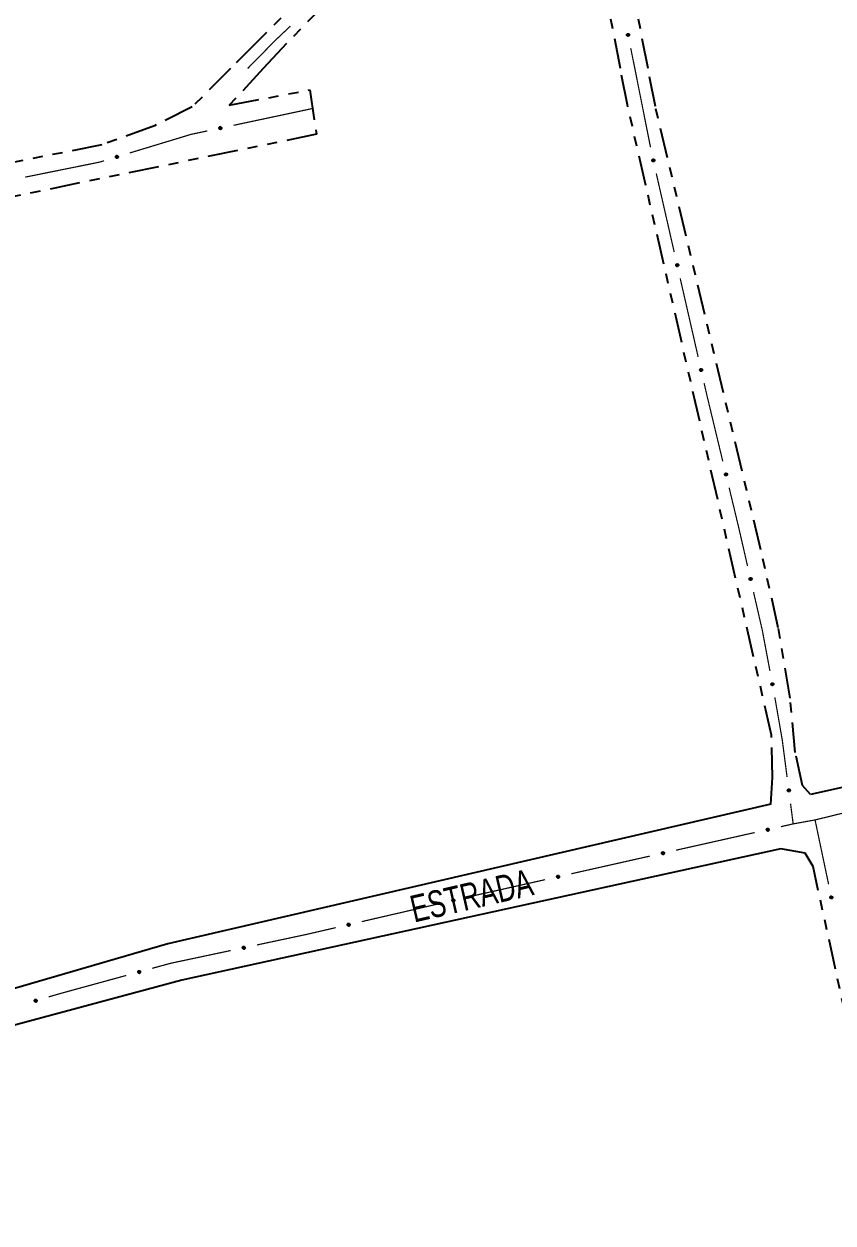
# Model space of a CAD drawing. Extents: x 211453 to 215163, y 4877397 to 4881305.
# Drawn here: x 214653.8 to 214774.3, y 4880039 to 4880217.6 of the extents above; entities that cross this region are included whole.
import ezdxf

# ---------------------------------------------------------------- set-up
doc = ezdxf.new("R2010")
doc.units = 0
doc.header["$LTSCALE"] = 1.5
doc.header["$MEASUREMENT"] = 0
doc.linetypes.add('TRACO_25', pattern=[8, 3, -1, 1, -1, 1, -1])
for name, color, linetype in [('SV-EIXO-ROD-ESTR', 7, 'CONTINUOUS'), ('SV-EIXO-RUA-N-PAV', 6, 'CONTINUOUS'), ('SV-EST-MUNIC-PAV', 20, 'CONTINUOUS'), ('SV-RUA-NAO-PAV', 7, 'CONTINUOUS'), ('SV-TXT-RUA-PAV', 7, 'CONTINUOUS')]:
    doc.layers.add(name, color=color, linetype=linetype)
doc.styles.add('ARIAL', font='ARIAL.SHX')

msp = doc.modelspace()

# ---------------------------------------------------------------- linework, layer by layer
at = {"layer": 'SV-EIXO-ROD-ESTR', "const_width": 0.18}
for points in [[(214771.627429, 4880099.018491), (214778.250231, 4880100.635434)], [(214766.543634, 4880098.016162), (214767.519341, 4880098.235244)], [(214767.519341, 4880098.235244), (214768.369611, 4880098.426161)], [(214768.369611, 4880098.426161), (214771.447707, 4880098.985815)], [(214771.447707, 4880098.985815), (214771.627429, 4880099.018491)], [(214750.932332, 4880094.510848), (214762.640809, 4880097.139834)], [(214735.32203, 4880091.001081), (214747.029629, 4880093.633974)], [(214720.9403, 4880087.766808), (214731.419497, 4880090.12345)], [(214719.713633, 4880087.482952), (214720.687888, 4880087.7084)], [(214720.687888, 4880087.7084), (214720.9403, 4880087.766808)], [(214704.125548, 4880083.875792), (214715.816611, 4880086.581162)], [(214688.508204, 4880080.400504), (214695.355495, 4880081.854671)], [(214695.355495, 4880081.854671), (214695.79223, 4880081.94742)], [(214695.79223, 4880081.94742), (214700.228526, 4880082.974001)], [(214675.632208, 4880077.666014), (214684.595466, 4880079.569551)], [(214672.896289, 4880076.916067), (214674.825137, 4880077.444786)], [(214674.825137, 4880077.444786), (214675.632208, 4880077.666014)], [(214659.254788, 4880073.176771), (214669.038592, 4880075.858627)], [(214657.472692, 4880072.660798), (214658.433241, 4880072.938908)], [(214658.433241, 4880072.938908), (214659.254788, 4880073.176771)]]:
    msp.add_lwpolyline(points, dxfattribs=at)
at = {"layer": 'SV-EIXO-ROD-ESTR'}
for points in [[(214764.427915, 4880097.653926), (214764.453494, 4880097.695613), (214764.484001, 4880097.72621), (214764.516792, 4880097.744406), (214764.54996, 4880097.752929), (214764.584875, 4880097.757828), (214764.621166, 4880097.755), (214764.66075, 4880097.742939), (214764.702748, 4880097.717573), (214764.732037, 4880097.684261), (214764.751596, 4880097.653068), (214764.762476, 4880097.618994), (214764.766666, 4880097.584996), (214764.762482, 4880097.547396), (214764.749867, 4880097.507401), (214764.72334, 4880097.465788), (214764.693225, 4880097.435997), (214764.661046, 4880097.41923), (214764.626721, 4880097.408509), (214764.591016, 4880097.403936), (214764.555408, 4880097.406917), (214764.515161, 4880097.41969), (214764.474437, 4880097.446417), (214764.44438, 4880097.476114), (214764.427166, 4880097.508048), (214764.417372, 4880097.542079), (214764.412034, 4880097.577039), (214764.413358, 4880097.613638), (214764.427915, 4880097.653926)], [(214748.816612, 4880094.148613), (214748.842191, 4880094.190299), (214748.872699, 4880094.220896), (214748.905489, 4880094.239092), (214748.938657, 4880094.247616), (214748.973572, 4880094.252514), (214749.009864, 4880094.249686), (214749.049447, 4880094.237625), (214749.091445, 4880094.21226), (214749.120735, 4880094.178947), (214749.140293, 4880094.147755), (214749.151173, 4880094.11368), (214749.155363, 4880094.079682), (214749.151179, 4880094.042082), (214749.138565, 4880094.002087), (214749.112037, 4880093.960474), (214749.081922, 4880093.930683), (214749.049744, 4880093.913916), (214749.015418, 4880093.903195), (214748.979713, 4880093.898622), (214748.944105, 4880093.901603), (214748.903859, 4880093.914376), (214748.863134, 4880093.941103), (214748.833078, 4880093.9708), (214748.815863, 4880094.002735), (214748.80607, 4880094.036766), (214748.800731, 4880094.071725), (214748.802055, 4880094.108325), (214748.816612, 4880094.148613)], [(214733.206431, 4880090.638139), (214733.231996, 4880090.679834), (214733.262494, 4880090.710441), (214733.295278, 4880090.728648), (214733.328443, 4880090.737183), (214733.363357, 4880090.742092), (214733.399649, 4880090.739277), (214733.439237, 4880090.727229), (214733.481243, 4880090.701878), (214733.510543, 4880090.668575), (214733.530113, 4880090.637389), (214733.541004, 4880090.603318), (214733.545205, 4880090.569322), (214733.541033, 4880090.53172), (214733.528433, 4880090.491721), (214733.501919, 4880090.450099), (214733.471814, 4880090.420298), (214733.439641, 4880090.40352), (214733.405319, 4880090.392788), (214733.369615, 4880090.388203), (214733.334006, 4880090.391172), (214733.293756, 4880090.403932), (214733.253022, 4880090.430645), (214733.222956, 4880090.460332), (214733.205731, 4880090.492261), (214733.195926, 4880090.526288), (214733.190576, 4880090.561246), (214733.191887, 4880090.597846), (214733.206431, 4880090.638139)], [(214717.600323, 4880087.106911), (214717.625629, 4880087.148764), (214717.655937, 4880087.179559), (214717.688607, 4880087.197969), (214717.721719, 4880087.206709), (214717.756602, 4880087.211835), (214717.792911, 4880087.209244), (214717.832572, 4880087.197442), (214717.874734, 4880087.172351), (214717.904241, 4880087.139231), (214717.924003, 4880087.108166), (214717.935105, 4880087.074164), (214717.939517, 4880087.040194), (214717.935578, 4880087.002567), (214717.923225, 4880086.96249), (214717.89697, 4880086.920705), (214717.86705, 4880086.890718), (214717.834982, 4880086.873741), (214717.800727, 4880086.862797), (214717.765053, 4880086.857991), (214717.729426, 4880086.860739), (214717.689097, 4880086.873249), (214717.648199, 4880086.89971), (214717.617949, 4880086.92921), (214717.600527, 4880086.961031), (214717.590511, 4880086.994998), (214717.584944, 4880087.029922), (214717.586029, 4880087.066529), (214717.600323, 4880087.106911)], [(214702.012238, 4880083.499751), (214702.037544, 4880083.541603), (214702.067852, 4880083.572399), (214702.100522, 4880083.590808), (214702.133634, 4880083.599548), (214702.168517, 4880083.604674), (214702.204826, 4880083.602083), (214702.244487, 4880083.590281), (214702.286649, 4880083.565191), (214702.316156, 4880083.53207), (214702.335918, 4880083.501006), (214702.34702, 4880083.467003), (214702.351432, 4880083.433033), (214702.347493, 4880083.395407), (214702.33514, 4880083.35533), (214702.308885, 4880083.313545), (214702.278965, 4880083.283558), (214702.246897, 4880083.266581), (214702.212642, 4880083.255637), (214702.176968, 4880083.25083), (214702.141341, 4880083.253579), (214702.101012, 4880083.266089), (214702.060114, 4880083.29255), (214702.029864, 4880083.322049), (214702.012442, 4880083.353871), (214702.002426, 4880083.387837), (214701.996859, 4880083.422761), (214701.997944, 4880083.459368), (214702.012238, 4880083.499751)], [(214686.388421, 4880080.062859), (214686.414482, 4880080.104245), (214686.445343, 4880080.134486), (214686.478343, 4880080.1523), (214686.511608, 4880080.160438), (214686.546577, 4880080.16493), (214686.582833, 4880080.161681), (214686.622274, 4880080.149162), (214686.663974, 4880080.12331), (214686.692875, 4880080.08966), (214686.712071, 4880080.058242), (214686.722554, 4880080.024044), (214686.726349, 4880079.99), (214686.721728, 4880079.952451), (214686.708651, 4880079.912605), (214686.681641, 4880079.871303), (214686.651183, 4880079.841863), (214686.618812, 4880079.825471), (214686.584364, 4880079.81515), (214686.548608, 4880079.810991), (214686.513037, 4880079.814386), (214686.472942, 4880079.827625), (214686.43253, 4880079.854823), (214686.402821, 4880079.884867), (214686.385979, 4880079.916999), (214686.376581, 4880079.951142), (214686.371648, 4880079.986161), (214686.373397, 4880080.022742), (214686.388421, 4880080.062859)], [(214670.799771, 4880076.455528), (214670.823377, 4880076.498362), (214670.852424, 4880076.530349), (214670.88433, 4880076.550055), (214670.917064, 4880076.560116), (214670.951713, 4880076.566638), (214670.988097, 4880076.565506), (214671.0282, 4880076.555305), (214671.071335, 4880076.531926), (214671.102147, 4880076.500017), (214671.12314, 4880076.46977), (214671.135597, 4880076.43624), (214671.141368, 4880076.402475), (214671.138943, 4880076.364721), (214671.128208, 4880076.324181), (214671.10365, 4880076.281376), (214671.074958, 4880076.250212), (214671.043597, 4880076.231962), (214671.009809, 4880076.219652), (214670.974356, 4880076.213418), (214670.938647, 4880076.214735), (214670.897849, 4880076.225616), (214670.855922, 4880076.250415), (214670.824513, 4880076.278677), (214670.805828, 4880076.309774), (214670.794457, 4880076.343311), (214670.787493, 4880076.377983), (214670.787109, 4880076.414604), (214670.799771, 4880076.455528)], [(214655.382967, 4880072.170356), (214655.405959, 4880072.213524), (214655.434546, 4880072.245922), (214655.466167, 4880072.266082), (214655.498755, 4880072.27661), (214655.533307, 4880072.283626), (214655.569703, 4880072.283014), (214655.609948, 4880072.273387), (214655.653412, 4880072.250627), (214655.684677, 4880072.21916), (214655.706099, 4880072.189217), (214655.719034, 4880072.155868), (214655.725288, 4880072.122189), (214655.723402, 4880072.084404), (214655.713247, 4880072.043714), (214655.689303, 4880072.000563), (214655.661059, 4880071.968993), (214655.629962, 4880071.950297), (214655.596353, 4880071.937505), (214655.560993, 4880071.930765), (214655.525269, 4880071.931572), (214655.48432, 4880071.94187), (214655.442043, 4880071.966066), (214655.410233, 4880071.993877), (214655.391105, 4880072.024704), (214655.379257, 4880072.058075), (214655.371799, 4880072.092645), (214655.370891, 4880072.129256), (214655.382967, 4880072.170356)]]:
    msp.add_lwpolyline(points, close=True, dxfattribs=at)
for points in [[(214764.412034, 4880097.577039), (214764.732037, 4880097.684261)], [(214764.413358, 4880097.613638), (214764.702748, 4880097.717573)], [(214764.417342, 4880097.596237), (214764.712823, 4880097.700343)], [(214764.417372, 4880097.542079), (214764.751596, 4880097.653068)], [(214764.418158, 4880097.561458), (214764.736572, 4880097.669315)], [(214764.421851, 4880097.632212), (214764.678722, 4880097.727648)], [(214764.424899, 4880097.525212), (214764.755893, 4880097.633096)], [(214764.427166, 4880097.508048), (214764.762476, 4880097.618994)], [(214764.427915, 4880097.653926), (214764.66075, 4880097.742939)], [(214764.439328, 4880097.492091), (214764.761736, 4880097.600844)], [(214764.44277, 4880097.676067), (214764.633835, 4880097.746938)], [(214764.44438, 4880097.476114), (214764.766666, 4880097.584996)], [(214764.453494, 4880097.695613), (214764.621166, 4880097.755)], [(214764.461746, 4880097.460764), (214764.760189, 4880097.564136)], [(214764.470809, 4880097.71313), (214764.594599, 4880097.753512)], [(214764.474437, 4880097.446417), (214764.762482, 4880097.547396)], [(214764.484001, 4880097.72621), (214764.584875, 4880097.757828)], [(214764.49821, 4880097.435387), (214764.753316, 4880097.526232)], [(214764.515161, 4880097.41969), (214764.749867, 4880097.507401)], [(214764.540136, 4880097.416831), (214764.729136, 4880097.484442)], [(214764.555408, 4880097.406917), (214764.72334, 4880097.465788)], [(214764.577307, 4880097.406997), (214764.702129, 4880097.449009)], [(214764.591016, 4880097.403936), (214764.693225, 4880097.435997)], [(214748.800731, 4880094.071725), (214749.120735, 4880094.178947)], [(214748.802055, 4880094.108325), (214749.091445, 4880094.21226)], [(214748.806039, 4880094.090923), (214749.101521, 4880094.195029)], [(214748.80607, 4880094.036766), (214749.140293, 4880094.147755)], [(214748.806856, 4880094.056144), (214749.12527, 4880094.164001)], [(214748.810548, 4880094.126898), (214749.06742, 4880094.222335)], [(214748.813596, 4880094.019898), (214749.14459, 4880094.127783)], [(214748.815863, 4880094.002735), (214749.151173, 4880094.11368)], [(214748.816612, 4880094.148613), (214749.049447, 4880094.237625)], [(214748.828025, 4880093.986777), (214749.150433, 4880094.095531)], [(214748.831468, 4880094.170753), (214749.022532, 4880094.241624)], [(214748.833078, 4880093.9708), (214749.155363, 4880094.079682)], [(214748.842191, 4880094.190299), (214749.009864, 4880094.249686)], [(214748.850443, 4880093.95545), (214749.148886, 4880094.058822)], [(214748.859507, 4880094.207816), (214748.983297, 4880094.248198)], [(214748.863134, 4880093.941103), (214749.151179, 4880094.042082)], [(214748.872699, 4880094.220896), (214748.973572, 4880094.252514)], [(214748.886908, 4880093.930074), (214749.142013, 4880094.020918)], [(214748.903859, 4880093.914376), (214749.138565, 4880094.002087)], [(214748.928833, 4880093.911518), (214749.117833, 4880093.979128)], [(214748.944105, 4880093.901603), (214749.112037, 4880093.960474)], [(214748.966004, 4880093.901683), (214749.090826, 4880093.943696)], [(214748.979713, 4880093.898622), (214749.081922, 4880093.930683)], [(214733.190576, 4880090.561246), (214733.510543, 4880090.668575)], [(214733.191887, 4880090.597846), (214733.481243, 4880090.701878)], [(214733.195877, 4880090.580446), (214733.491324, 4880090.684651)], [(214733.195926, 4880090.526288), (214733.530113, 4880090.637389)], [(214733.196706, 4880090.545667), (214733.515084, 4880090.65363)], [(214733.200374, 4880090.616422), (214733.457214, 4880090.711945)], [(214733.203458, 4880090.509423), (214733.534416, 4880090.617418)], [(214733.205731, 4880090.492261), (214733.541004, 4880090.603318)], [(214733.206431, 4880090.638139), (214733.439237, 4880090.727229)], [(214733.217898, 4880090.476307), (214733.54027, 4880090.585168)], [(214733.221279, 4880090.660284), (214733.41232, 4880090.731219)], [(214733.222956, 4880090.460332), (214733.545205, 4880090.569322)], [(214733.231996, 4880090.679834), (214733.399649, 4880090.739277)], [(214733.240326, 4880090.444987), (214733.538735, 4880090.54846)], [(214733.249306, 4880090.697357), (214733.373082, 4880090.73778)], [(214733.253022, 4880090.430645), (214733.541033, 4880090.53172)], [(214733.262494, 4880090.710441), (214733.363357, 4880090.742092)], [(214733.2768, 4880090.419623), (214733.531875, 4880090.510553)], [(214733.293756, 4880090.403932), (214733.528433, 4880090.491721)], [(214733.318732, 4880090.401081), (214733.507709, 4880090.468755)], [(214733.334006, 4880090.391172), (214733.501919, 4880090.450099)], [(214733.355906, 4880090.391259), (214733.480714, 4880090.433313)], [(214733.369615, 4880090.388203), (214733.471814, 4880090.420298)], [(214717.594401, 4880087.085157), (214717.850644, 4880087.182269)], [(214717.600323, 4880087.106911), (214717.832572, 4880087.197442)], [(214717.615034, 4880087.129148), (214717.805631, 4880087.201265)], [(214717.625629, 4880087.148764), (214717.792911, 4880087.209244)], [(214717.64283, 4880087.166393), (214717.766354, 4880087.207583)], [(214717.655937, 4880087.179559), (214717.756602, 4880087.211835)], [(214717.584944, 4880087.029922), (214717.904241, 4880087.139231)], [(214717.586029, 4880087.066529), (214717.874734, 4880087.172351)], [(214717.590127, 4880087.049154), (214717.884923, 4880087.155187)], [(214717.590511, 4880086.994998), (214717.924003, 4880087.108166)], [(214717.591171, 4880087.014381), (214717.908874, 4880087.124314)], [(214717.598147, 4880086.97818), (214717.92843, 4880087.088223)], [(214717.600527, 4880086.961031), (214717.935105, 4880087.074164)], [(214717.612792, 4880086.945154), (214717.934484, 4880087.05601)], [(214717.617949, 4880086.92921), (214717.939517, 4880087.040194)], [(214717.635414, 4880086.913973), (214717.933176, 4880087.019292)], [(214717.648199, 4880086.89971), (214717.935578, 4880087.002567)], [(214717.672044, 4880086.888836), (214717.926551, 4880086.981344)], [(214717.689097, 4880086.873249), (214717.923225, 4880086.96249)], [(214717.71409, 4880086.870554), (214717.902644, 4880086.939397)], [(214717.729426, 4880086.860739), (214717.89697, 4880086.920705)], [(214717.751324, 4880086.860962), (214717.875869, 4880086.903789)], [(214717.765053, 4880086.857991), (214717.86705, 4880086.890718)], [(214701.996859, 4880083.422761), (214702.316156, 4880083.53207)], [(214701.997944, 4880083.459368), (214702.286649, 4880083.565191)], [(214702.002042, 4880083.441994), (214702.296838, 4880083.548026)], [(214702.002426, 4880083.387837), (214702.335918, 4880083.501006)], [(214702.003086, 4880083.407221), (214702.320789, 4880083.517154)], [(214702.006316, 4880083.477997), (214702.262559, 4880083.575109)], [(214702.010062, 4880083.371019), (214702.340345, 4880083.481062)], [(214702.012238, 4880083.499751), (214702.244487, 4880083.590281)], [(214702.012442, 4880083.353871), (214702.34702, 4880083.467003)], [(214702.024707, 4880083.337993), (214702.346399, 4880083.448849)], [(214702.026949, 4880083.521988), (214702.217546, 4880083.594105)], [(214702.029864, 4880083.322049), (214702.351432, 4880083.433033)], [(214702.037544, 4880083.541603), (214702.204826, 4880083.602083)], [(214702.047329, 4880083.306813), (214702.345091, 4880083.412132)], [(214702.054745, 4880083.559233), (214702.178269, 4880083.600422)], [(214702.060114, 4880083.29255), (214702.347493, 4880083.395407)], [(214702.067852, 4880083.572399), (214702.168517, 4880083.604674)], [(214702.083959, 4880083.281675), (214702.338466, 4880083.374184)], [(214702.101012, 4880083.266089), (214702.33514, 4880083.35533)], [(214702.126005, 4880083.263393), (214702.314559, 4880083.332236)], [(214702.141341, 4880083.253579), (214702.308885, 4880083.313545)], [(214702.163239, 4880083.253802), (214702.287784, 4880083.296628)], [(214702.176968, 4880083.25083), (214702.278965, 4880083.283558)], [(214686.371648, 4880079.986161), (214686.692875, 4880080.08966)], [(214686.373397, 4880080.022742), (214686.663974, 4880080.12331)], [(214686.376581, 4880079.951142), (214686.712071, 4880080.058242)], [(214686.377179, 4880080.005296), (214686.67385, 4880080.105964)], [(214686.377592, 4880079.97051), (214686.697237, 4880080.074662)], [(214686.382105, 4880080.041216), (214686.640068, 4880080.133664)], [(214686.383911, 4880079.934188), (214686.716135, 4880080.038222)], [(214686.388421, 4880080.062859), (214686.622274, 4880080.149162)], [(214686.403533, 4880080.084825), (214686.595407, 4880080.153473)], [(214686.414482, 4880080.104245), (214686.582833, 4880080.161681)], [(214686.432, 4880080.12156), (214686.556251, 4880080.160502)], [(214686.445343, 4880080.134486), (214686.546577, 4880080.16493)], [(214686.385979, 4880079.916999), (214686.722554, 4880080.024044)], [(214686.397954, 4880079.900902), (214686.721603, 4880080.005904)], [(214686.402821, 4880079.884867), (214686.726349, 4880079.99)], [(214686.420007, 4880079.869316), (214686.71963, 4880079.969216)], [(214686.43253, 4880079.854823), (214686.721728, 4880079.952451)], [(214686.456174, 4880079.843518), (214686.712318, 4880079.931395)], [(214686.472942, 4880079.827625), (214686.708651, 4880079.912605)], [(214686.497882, 4880079.824477), (214686.687654, 4880079.889888)], [(214686.513037, 4880079.814386), (214686.681641, 4880079.871303)], [(214686.534936, 4880079.814212), (214686.660238, 4880079.854772)], [(214686.548608, 4880079.810991), (214686.651183, 4880079.841863)], [(214670.787109, 4880076.414604), (214671.071335, 4880076.531926)], [(214670.787493, 4880076.377983), (214671.102147, 4880076.500017)], [(214670.7919, 4880076.397408), (214671.082204, 4880076.515185)], [(214670.794338, 4880076.362705), (214671.107374, 4880076.485298)], [(214670.794457, 4880076.343311), (214671.12314, 4880076.46977)], [(214670.794726, 4880076.433554), (214671.046866, 4880076.54087)], [(214670.799771, 4880076.455528), (214671.0282, 4880076.555305)], [(214670.813577, 4880076.478337), (214671.001127, 4880076.558044)], [(214670.823377, 4880076.498362), (214670.988097, 4880076.565506)], [(214670.839857, 4880076.516668), (214670.961628, 4880076.56278)], [(214670.852424, 4880076.530349), (214670.951713, 4880076.566638)], [(214670.802762, 4880076.326813), (214671.128363, 4880076.45002)], [(214670.805828, 4880076.309774), (214671.135597, 4880076.43624)], [(214670.818721, 4880076.294401), (214671.135704, 4880076.418076)], [(214670.824513, 4880076.278677), (214671.141368, 4880076.402475)], [(214670.842575, 4880076.264153), (214671.135871, 4880076.381336)], [(214670.855922, 4880076.250415), (214671.138943, 4880076.364721)], [(214670.880184, 4880076.240506), (214671.130775, 4880076.343152)], [(214670.897849, 4880076.225616), (214671.128208, 4880076.324181)], [(214670.92293, 4880076.223926), (214671.10857, 4880076.300279)], [(214670.938647, 4880076.214735), (214671.10365, 4880076.281376)], [(214670.960519, 4880076.215836), (214671.083246, 4880076.263626)], [(214670.974356, 4880076.213418), (214671.074958, 4880076.250212)], [(214655.370891, 4880072.129256), (214655.653412, 4880072.250627)], [(214655.371799, 4880072.092645), (214655.684677, 4880072.21916)], [(214655.375928, 4880072.11213), (214655.664519, 4880072.234042)], [(214655.378237, 4880072.148313), (214655.628818, 4880072.259219)], [(214655.378861, 4880072.077465), (214655.690114, 4880072.204518)], [(214655.379257, 4880072.058075), (214655.706099, 4880072.189217)], [(214655.382967, 4880072.170356), (214655.609948, 4880072.273387)], [(214655.387797, 4880072.041697), (214655.711605, 4880072.169544)], [(214655.391105, 4880072.024704), (214655.719034, 4880072.155868)], [(214655.396446, 4880072.193361), (214655.582839, 4880072.275739)], [(214655.404217, 4880072.009517), (214655.719402, 4880072.137708)], [(214655.405959, 4880072.213524), (214655.569703, 4880072.283014)], [(214655.410233, 4880071.993877), (214655.725288, 4880072.122189)], [(214655.422175, 4880072.232063), (214655.543276, 4880072.27991)], [(214655.428501, 4880071.979613), (214655.720093, 4880072.100973)], [(214655.434546, 4880072.245922), (214655.533307, 4880072.283626)], [(214655.442043, 4880071.966066), (214655.723402, 4880072.084404)], [(214655.466444, 4880071.956505), (214655.715542, 4880072.062721)], [(214655.48432, 4880071.94187), (214655.713247, 4880072.043714)], [(214655.509422, 4880071.940538), (214655.693953, 4880072.019535)], [(214655.525269, 4880071.931572), (214655.689303, 4880072.000563)], [(214655.547123, 4880071.932986), (214655.669154, 4880071.982524)], [(214655.560993, 4880071.930765), (214655.661059, 4880071.968993)]]:
    msp.add_lwpolyline(points, dxfattribs=at)
at = {"layer": 'SV-EIXO-RUA-N-PAV', "const_width": 0.18}
for points in [[(214693.474539, 4880217.22143), (214691.291469, 4880215.16371)], [(214691.263992, 4880215.137811), (214687.787055, 4880211.597368)], [(214691.291469, 4880215.16371), (214691.263992, 4880215.137811)], [(214744.172595, 4880213.966533), (214744.766013, 4880211.025809)], [(214687.787055, 4880211.597368), (214687.136926, 4880210.935365)], [(214744.766013, 4880211.025809), (214744.780039, 4880210.956299)], [(214744.780039, 4880210.956299), (214747.122645, 4880199.187178)], [(214696.750454, 4880204.957072), (214685.013416, 4880202.458682)], [(214681.10107, 4880201.625886), (214679.144898, 4880201.209487)], [(214678.66619, 4880201.107588), (214669.565437, 4880198.345852)], [(214679.144898, 4880201.209487), (214678.66619, 4880201.107588)], [(214665.068374, 4880196.981164), (214653.991316, 4880194.745427)], [(214665.737799, 4880197.184308), (214665.068374, 4880196.981164)], [(214747.981993, 4880195.2809), (214750.651936, 4880183.581695)], [(214751.541917, 4880179.68196), (214754.21186, 4880167.982755)], [(214755.101841, 4880164.08302), (214755.324336, 4880163.108086)], [(214755.324336, 4880163.108086), (214755.486421, 4880162.397861)], [(214755.486421, 4880162.397861), (214757.889194, 4880152.411335)], [(214758.824897, 4880148.522317), (214759.994527, 4880143.661045)], [(214759.994527, 4880143.661045), (214760.225065, 4880142.70287)], [(214760.225065, 4880142.70287), (214761.571333, 4880136.840998)], [(214762.466683, 4880132.942492), (214763.585871, 4880128.06936)], [(214763.585871, 4880128.06936), (214763.779049, 4880127.228234)], [(214763.779049, 4880127.228234), (214764.910023, 4880121.196371)], [(214765.640774, 4880117.263725), (214766.668821, 4880111.352455)], [(214766.668821, 4880111.352455), (214766.740702, 4880110.939144)], [(214766.740702, 4880110.939144), (214767.461077, 4880105.40535)], [(214767.97743, 4880101.438817), (214768.364695, 4880098.463918)], [(214768.364695, 4880098.463918), (214768.369611, 4880098.426161)], [(214771.789681, 4880098.247791), (214771.627429, 4880099.018491)], [(214773.643776, 4880089.440843), (214771.789681, 4880098.247791)]]:
    msp.add_lwpolyline(points, dxfattribs=at)
at = {"layer": 'SV-EIXO-RUA-N-PAV'}
for points in [[(214743.856467, 4880216.089632), (214743.897588, 4880216.063152), (214743.927514, 4880216.031986), (214743.944992, 4880215.998808), (214743.952792, 4880215.965462), (214743.95693, 4880215.930448), (214743.953313, 4880215.894227), (214743.940394, 4880215.854915), (214743.914121, 4880215.813479), (214743.880179, 4880215.784921), (214743.848568, 4880215.766045), (214743.814266, 4880215.75591), (214743.780185, 4880215.75246), (214743.742684, 4880215.757461), (214743.702973, 4880215.770943), (214743.661947, 4880215.798369), (214743.632818, 4880215.829125), (214743.616755, 4880215.861661), (214743.606784, 4880215.896211), (214743.602988, 4880215.932007), (214743.606743, 4880215.967542), (214743.620389, 4880216.007501), (214743.647995, 4880216.047635), (214743.678339, 4880216.077038), (214743.71064, 4880216.093554), (214743.744876, 4880216.102605), (214743.779944, 4880216.107182), (214743.816505, 4880216.105062), (214743.856467, 4880216.089632)], [(214683.220694, 4880201.96453), (214683.194653, 4880201.923131), (214683.163806, 4880201.892875), (214683.130815, 4880201.875046), (214683.097554, 4880201.866892), (214683.062586, 4880201.862383), (214683.026329, 4880201.865615), (214682.986882, 4880201.878116), (214682.945169, 4880201.903948), (214682.916253, 4880201.937585), (214682.897042, 4880201.968993), (214682.886543, 4880202.003187), (214682.882732, 4880202.037229), (214682.887335, 4880202.074781), (214682.900394, 4880202.114633), (214682.927384, 4880202.155947), (214682.957828, 4880202.185401), (214682.990192, 4880202.201809), (214683.024634, 4880202.212146), (214683.060388, 4880202.216322), (214683.095961, 4880202.212944), (214683.136062, 4880202.199723), (214683.176487, 4880202.172544), (214683.20621, 4880202.142514), (214683.223068, 4880202.11039), (214683.232482, 4880202.076252), (214683.237431, 4880202.041235), (214683.235699, 4880202.004653), (214683.220694, 4880201.96453)], [(214667.821073, 4880197.701466), (214667.798636, 4880197.658008), (214667.770465, 4880197.625246), (214667.739105, 4880197.604683), (214667.706655, 4880197.593739), (214667.672196, 4880197.586281), (214667.635795, 4880197.586427), (214667.59543, 4880197.595538), (214667.551678, 4880197.61774), (214667.520013, 4880197.648803), (214667.498208, 4880197.67847), (214667.484848, 4880197.71165), (214667.478164, 4880197.745246), (214667.479566, 4880197.783053), (214667.489198, 4880197.823869), (214667.512588, 4880197.867323), (214667.540425, 4880197.899253), (214667.571281, 4880197.918345), (214667.604722, 4880197.931566), (214667.639994, 4880197.938758), (214667.675725, 4880197.938409), (214667.716803, 4880197.928636), (214667.759386, 4880197.904983), (214667.791549, 4880197.877582), (214667.81107, 4880197.847003), (214667.823345, 4880197.813786), (214667.831245, 4880197.779314), (214667.832622, 4880197.742717), (214667.821073, 4880197.701466)], [(214747.612355, 4880197.395339), (214747.654131, 4880197.369907), (214747.684835, 4880197.339506), (214747.703145, 4880197.30678), (214747.711785, 4880197.273641), (214747.716805, 4880197.238744), (214747.714104, 4880197.202443), (214747.702182, 4880197.162817), (214747.676964, 4880197.120731), (214747.643754, 4880197.091325), (214747.61263, 4880197.071657), (214747.578594, 4880197.060658), (214747.544611, 4880197.056349), (214747.506996, 4880197.060402), (214747.466957, 4880197.072876), (214747.425252, 4880197.099258), (214747.395355, 4880197.129268), (214747.378476, 4880197.161388), (214747.367635, 4880197.195675), (214747.362937, 4880197.231365), (214747.365794, 4880197.266983), (214747.378426, 4880197.307274), (214747.40501, 4880197.348092), (214747.434602, 4880197.378252), (214747.466476, 4880197.395578), (214747.500472, 4880197.40549), (214747.535413, 4880197.410951), (214747.572017, 4880197.409755), (214747.612355, 4880197.395339)], [(214751.172279, 4880181.796399), (214751.214055, 4880181.770966), (214751.244759, 4880181.740566), (214751.263069, 4880181.707839), (214751.271709, 4880181.674701), (214751.276729, 4880181.639803), (214751.274028, 4880181.603502), (214751.262106, 4880181.563876), (214751.236888, 4880181.521791), (214751.203678, 4880181.492385), (214751.172554, 4880181.472717), (214751.138518, 4880181.461718), (214751.104535, 4880181.457409), (214751.06692, 4880181.461461), (214751.026881, 4880181.473936), (214750.985176, 4880181.500318), (214750.95528, 4880181.530328), (214750.9384, 4880181.562448), (214750.927559, 4880181.596735), (214750.922861, 4880181.632424), (214750.925718, 4880181.668043), (214750.93835, 4880181.708333), (214750.964934, 4880181.749151), (214750.994526, 4880181.779311), (214751.0264, 4880181.796637), (214751.060396, 4880181.80655), (214751.095337, 4880181.812011), (214751.131941, 4880181.810815), (214751.172279, 4880181.796399)], [(214754.732204, 4880166.197459), (214754.773979, 4880166.172026), (214754.804683, 4880166.141625), (214754.822993, 4880166.108899), (214754.831633, 4880166.075761), (214754.836654, 4880166.040863), (214754.833953, 4880166.004562), (214754.82203, 4880165.964936), (214754.796812, 4880165.92285), (214754.763602, 4880165.893444), (214754.732478, 4880165.873776), (214754.698442, 4880165.862778), (214754.664459, 4880165.858469), (214754.626845, 4880165.862521), (214754.586806, 4880165.874995), (214754.5451, 4880165.901377), (214754.515204, 4880165.931388), (214754.498324, 4880165.963507), (214754.487484, 4880165.997795), (214754.482785, 4880166.033484), (214754.485642, 4880166.069102), (214754.498274, 4880166.109393), (214754.524859, 4880166.150211), (214754.55445, 4880166.180371), (214754.586324, 4880166.197697), (214754.620321, 4880166.20761), (214754.655261, 4880166.213071), (214754.691865, 4880166.211875), (214754.732204, 4880166.197459)], [(214758.430461, 4880150.632271), (214758.472533, 4880150.607331), (214758.503591, 4880150.577293), (214758.522285, 4880150.544784), (214758.531313, 4880150.511749), (214758.536743, 4880150.476912), (214758.534468, 4880150.440582), (214758.523012, 4880150.400819), (214758.498289, 4880150.35844), (214758.465427, 4880150.328646), (214758.434536, 4880150.308614), (214758.400632, 4880150.297217), (214758.366701, 4880150.292509), (214758.329042, 4880150.29612), (214758.288859, 4880150.308123), (214758.246847, 4880150.334014), (214758.2166, 4880150.363671), (214758.199345, 4880150.39559), (214758.188102, 4880150.429748), (214758.182985, 4880150.465379), (214758.185424, 4880150.501029), (214758.197582, 4880150.541465), (214758.223685, 4880150.582592), (214758.252921, 4880150.613098), (214758.284589, 4880150.630797), (214758.318467, 4880150.641108), (214758.353341, 4880150.646979), (214758.389956, 4880150.646213), (214758.430461, 4880150.632271)], [(214762.094134, 4880135.05642), (214762.135945, 4880135.031045), (214762.16669, 4880135.000687), (214762.185046, 4880134.967986), (214762.193731, 4880134.934859), (214762.1988, 4880134.899968), (214762.196149, 4880134.863664), (214762.184281, 4880134.824021), (214762.159121, 4880134.781901), (214762.125952, 4880134.752449), (214762.094855, 4880134.732738), (214762.060834, 4880134.721693), (214762.026857, 4880134.717337), (214761.989237, 4880134.721338), (214761.94918, 4880134.733757), (214761.907439, 4880134.760081), (214761.877501, 4880134.790051), (214761.860577, 4880134.822147), (214761.849689, 4880134.856419), (214761.844942, 4880134.892102), (214761.847749, 4880134.927724), (214761.860326, 4880134.968032), (214761.886854, 4880135.008887), (214761.916404, 4880135.039088), (214761.948254, 4880135.056458), (214761.982237, 4880135.066417), (214762.017171, 4880135.071926), (214762.053776, 4880135.070781), (214762.094134, 4880135.05642)], [(214765.360317, 4880119.392133), (214765.401068, 4880119.36509), (214765.430562, 4880119.333514), (214765.447582, 4880119.300098), (214765.454922, 4880119.266648), (214765.458577, 4880119.231581), (214765.454462, 4880119.195413), (214765.441003, 4880119.156283), (214765.414162, 4880119.115213), (214765.37983, 4880119.087125), (214765.347962, 4880119.068686), (214765.313523, 4880119.059024), (214765.279398, 4880119.056044), (214765.24197, 4880119.061561), (214765.202448, 4880119.075588), (214765.161804, 4880119.103577), (214765.133101, 4880119.134731), (214765.117488, 4880119.167484), (214765.107993, 4880119.202169), (214765.104691, 4880119.238014), (214765.108935, 4880119.273494), (214765.123129, 4880119.313261), (214765.151286, 4880119.353011), (214765.182032, 4880119.381993), (214765.214557, 4880119.398062), (214765.248915, 4880119.406641), (214765.284042, 4880119.410735), (214765.320571, 4880119.408112), (214765.360317, 4880119.392133)], [(214767.809866, 4880103.578772), (214767.849043, 4880103.549494), (214767.876727, 4880103.516321), (214767.891853, 4880103.482006), (214767.897313, 4880103.448198), (214767.899003, 4880103.412982), (214767.892874, 4880103.3771), (214767.877249, 4880103.338783), (214767.848156, 4880103.299276), (214767.812308, 4880103.27315), (214767.77946, 4880103.256521), (214767.744535, 4880103.248798), (214767.710296, 4880103.247729), (214767.673235, 4880103.255329), (214767.634559, 4880103.271541), (214767.595542, 4880103.301758), (214767.568624, 4880103.334467), (214767.554865, 4880103.368041), (214767.547323, 4880103.403202), (214767.546028, 4880103.439176), (214767.552248, 4880103.474363), (214767.568642, 4880103.513275), (214767.598976, 4880103.55139), (214767.631293, 4880103.578609), (214767.664665, 4880103.592836), (214767.699448, 4880103.599482), (214767.73475, 4880103.601607), (214767.771075, 4880103.596947), (214767.809866, 4880103.578772)], [(214773.977677, 4880087.320467), (214773.936336, 4880087.346601), (214773.90615, 4880087.377515), (214773.888395, 4880087.410546), (214773.880316, 4880087.443825), (214773.875885, 4880087.478803), (214773.879198, 4880087.515053), (214773.891787, 4880087.554472), (214773.917712, 4880087.596126), (214773.951413, 4880087.624968), (214773.982865, 4880087.644108), (214774.017082, 4880087.65453), (214774.051133, 4880087.658265), (214774.088673, 4880087.653578), (214774.128496, 4880087.64043), (214774.16975, 4880087.613348), (214774.199136, 4880087.582837), (214774.215471, 4880087.550438), (214774.225732, 4880087.515972), (214774.229827, 4880087.480209), (214774.22637, 4880087.444644), (214774.21306, 4880087.404572), (214774.18579, 4880087.364208), (214774.155694, 4880087.334552), (214774.123532, 4880087.317766), (214774.089373, 4880087.308429), (214774.054345, 4880087.303558), (214774.017767, 4880087.305372), (214773.977677, 4880087.320467)]]:
    msp.add_lwpolyline(points, close=True, dxfattribs=at)
for points in [[(214743.602988, 4880215.932007), (214743.632818, 4880215.829125)], [(214743.606347, 4880215.945646), (214743.645634, 4880215.81994)], [(214743.606743, 4880215.967542), (214743.661947, 4880215.798369)], [(214743.616987, 4880215.982594), (214743.68047, 4880215.792169)], [(214743.620389, 4880216.007501), (214743.702973, 4880215.770943)], [(214743.636451, 4880216.024107), (214743.721725, 4880215.767085)], [(214743.647995, 4880216.047635), (214743.742684, 4880215.757461)], [(214743.662614, 4880216.060011), (214743.75947, 4880215.759389)], [(214743.678339, 4880216.077038), (214743.780185, 4880215.75246)], [(214743.694422, 4880216.081742), (214743.796136, 4880215.757044)], [(214743.71064, 4880216.093554), (214743.814266, 4880215.75591)], [(214743.727849, 4880216.095447), (214743.828508, 4880215.762184)], [(214743.744876, 4880216.102605), (214743.848568, 4880215.766045)], [(214743.764233, 4880216.101397), (214743.865138, 4880215.780712)], [(214743.779944, 4880216.107182), (214743.880179, 4880215.784921)], [(214743.799022, 4880216.101457), (214743.896675, 4880215.803781)], [(214743.816505, 4880216.105062), (214743.914121, 4880215.813479)], [(214743.83489, 4880216.096167), (214743.924716, 4880215.83728)], [(214743.856467, 4880216.089632), (214743.940394, 4880215.854915)], [(214743.87828, 4880216.074298), (214743.944978, 4880215.881737)], [(214743.897588, 4880216.063152), (214743.953313, 4880215.894227)], [(214743.914724, 4880216.045459), (214743.952403, 4880215.92082)], [(214743.927514, 4880216.031986), (214743.95693, 4880215.930448)], [(214683.20621, 4880202.142514), (214682.882732, 4880202.037229)], [(214683.223068, 4880202.11039), (214682.886543, 4880202.003187)], [(214683.176487, 4880202.172544), (214682.887335, 4880202.074781)], [(214683.211085, 4880202.126482), (214682.887485, 4880202.021327)], [(214683.189017, 4880202.158057), (214682.889441, 4880202.058016)], [(214683.225144, 4880202.093202), (214682.892969, 4880201.989012)], [(214683.152837, 4880202.183838), (214682.896735, 4880202.095841)], [(214683.232482, 4880202.076252), (214682.897042, 4880201.968993)], [(214683.136062, 4880202.199723), (214682.900394, 4880202.114633)], [(214683.23148, 4880202.056884), (214682.911884, 4880201.952581)], [(214683.237431, 4880202.041235), (214682.916253, 4880201.937585)], [(214683.111121, 4880202.20286), (214682.92138, 4880202.137359)], [(214683.095961, 4880202.212944), (214682.927384, 4880202.155947)], [(214683.231909, 4880202.022098), (214682.935286, 4880201.92129)], [(214683.235699, 4880202.004653), (214682.945169, 4880201.903948)], [(214683.074062, 4880202.213108), (214682.948779, 4880202.172489)], [(214683.060388, 4880202.216322), (214682.957828, 4880202.185401)], [(214683.227, 4880201.986175), (214682.969081, 4880201.893606)], [(214683.220694, 4880201.96453), (214682.986882, 4880201.878116)], [(214683.205593, 4880201.942556), (214683.013751, 4880201.873818)], [(214683.194653, 4880201.923131), (214683.026329, 4880201.865615)], [(214683.177143, 4880201.905808), (214683.052911, 4880201.866807)], [(214683.163806, 4880201.892875), (214683.062586, 4880201.862383)], [(214667.759386, 4880197.904983), (214667.479566, 4880197.783053)], [(214667.7731, 4880197.89161), (214667.483086, 4880197.766527)], [(214667.734864, 4880197.914231), (214667.487146, 4880197.804834)], [(214667.716803, 4880197.928636), (214667.489198, 4880197.823869)], [(214667.691685, 4880197.929647), (214667.508182, 4880197.848293)], [(214667.675725, 4880197.938409), (214667.512588, 4880197.867323)], [(214667.653891, 4880197.936715), (214667.532504, 4880197.885619)], [(214667.639994, 4880197.938758), (214667.540425, 4880197.899253)], [(214667.791549, 4880197.877582), (214667.478164, 4880197.745246)], [(214667.797765, 4880197.86202), (214667.484248, 4880197.729804)], [(214667.81107, 4880197.847003), (214667.484848, 4880197.71165)], [(214667.814596, 4880197.830053), (214667.492452, 4880197.698071)], [(214667.823345, 4880197.813786), (214667.498208, 4880197.67847)], [(214667.823989, 4880197.794402), (214667.514389, 4880197.663375)], [(214667.831245, 4880197.779314), (214667.520013, 4880197.648803)], [(214667.827366, 4880197.759778), (214667.540359, 4880197.634181)], [(214667.832622, 4880197.742717), (214667.551678, 4880197.61774)], [(214667.825521, 4880197.723568), (214667.57638, 4880197.609462)], [(214667.821073, 4880197.701466), (214667.59543, 4880197.595538)], [(214667.807889, 4880197.678291), (214667.622567, 4880197.593533)], [(214667.798636, 4880197.658008), (214667.635795, 4880197.586427)], [(214667.782658, 4880197.639263), (214667.66218, 4880197.589868)], [(214667.770465, 4880197.625246), (214667.672196, 4880197.586281)], [(214747.362937, 4880197.231365), (214747.395355, 4880197.129268)], [(214747.365794, 4880197.266983), (214747.425252, 4880197.099258)], [(214747.36595, 4880197.245084), (214747.408399, 4880197.120409)], [(214747.375655, 4880197.282289), (214747.443926, 4880197.093527)], [(214747.378426, 4880197.307274), (214747.466957, 4880197.072876)], [(214747.394064, 4880197.324279), (214747.485801, 4880197.069493)], [(214747.40501, 4880197.348092), (214747.506996, 4880197.060402)], [(214747.419312, 4880197.360833), (214747.523728, 4880197.062753)], [(214747.434602, 4880197.378252), (214747.544611, 4880197.056349)], [(214747.450561, 4880197.38336), (214747.560442, 4880197.061334)], [(214747.466476, 4880197.395578), (214747.578594, 4880197.060658)], [(214747.483631, 4880197.397905), (214747.592673, 4880197.067291)], [(214747.500472, 4880197.40549), (214747.61263, 4880197.071657)], [(214747.519853, 4880197.404772), (214747.628824, 4880197.086737)], [(214747.535413, 4880197.410951), (214747.643754, 4880197.091325)], [(214747.554629, 4880197.40571), (214747.659769, 4880197.110595)], [(214747.572017, 4880197.409755), (214747.676964, 4880197.120731)], [(214747.59062, 4880197.401328), (214747.686955, 4880197.144791)], [(214747.612355, 4880197.395339), (214747.702182, 4880197.162817)], [(214747.634548, 4880197.380561), (214747.706087, 4880197.189746)], [(214747.654131, 4880197.369907), (214747.714104, 4880197.202443)], [(214747.671709, 4880197.352652), (214747.712523, 4880197.229004)], [(214747.684835, 4880197.339506), (214747.716805, 4880197.238744)], [(214750.922861, 4880181.632424), (214750.95528, 4880181.530328)], [(214750.925718, 4880181.668043), (214750.985176, 4880181.500318)], [(214750.925875, 4880181.646144), (214750.968323, 4880181.521469)], [(214750.935579, 4880181.683349), (214751.00385, 4880181.494587)], [(214750.93835, 4880181.708333), (214751.026881, 4880181.473936)], [(214750.953988, 4880181.725339), (214751.045725, 4880181.470553)], [(214750.964934, 4880181.749151), (214751.06692, 4880181.461461)], [(214750.979236, 4880181.761893), (214751.083653, 4880181.463813)], [(214750.994526, 4880181.779311), (214751.104535, 4880181.457409)], [(214751.010485, 4880181.78442), (214751.120366, 4880181.462394)], [(214751.0264, 4880181.796637), (214751.138518, 4880181.461718)], [(214751.043555, 4880181.798965), (214751.152597, 4880181.46835)], [(214751.060396, 4880181.80655), (214751.172554, 4880181.472717)], [(214751.079778, 4880181.805832), (214751.188748, 4880181.487797)], [(214751.095337, 4880181.812011), (214751.203678, 4880181.492385)], [(214751.114554, 4880181.80677), (214751.219693, 4880181.511655)], [(214751.131941, 4880181.810815), (214751.236888, 4880181.521791)], [(214751.150544, 4880181.802387), (214751.246879, 4880181.545851)], [(214751.172279, 4880181.796399), (214751.262106, 4880181.563876)], [(214751.194472, 4880181.781621), (214751.266011, 4880181.590806)], [(214751.214055, 4880181.770966), (214751.274028, 4880181.603502)], [(214751.231633, 4880181.753712), (214751.272448, 4880181.630064)], [(214751.244759, 4880181.740566), (214751.276729, 4880181.639803)], [(214754.482785, 4880166.033484), (214754.515204, 4880165.931388)], [(214754.485642, 4880166.069102), (214754.5451, 4880165.901377)], [(214754.485799, 4880166.047203), (214754.528247, 4880165.922529)], [(214754.495503, 4880166.084408), (214754.563774, 4880165.895646)], [(214754.498274, 4880166.109393), (214754.586806, 4880165.874995)], [(214754.513912, 4880166.126399), (214754.605649, 4880165.871612)], [(214754.524859, 4880166.150211), (214754.626845, 4880165.862521)], [(214754.539161, 4880166.162952), (214754.643577, 4880165.864872)], [(214754.55445, 4880166.180371), (214754.664459, 4880165.858469)], [(214754.570409, 4880166.185479), (214754.68029, 4880165.863454)], [(214754.586324, 4880166.197697), (214754.698442, 4880165.862778)], [(214754.603479, 4880166.200024), (214754.712521, 4880165.86941)], [(214754.620321, 4880166.20761), (214754.732478, 4880165.873776)], [(214754.639702, 4880166.206891), (214754.748672, 4880165.888857)], [(214754.655261, 4880166.213071), (214754.763602, 4880165.893444)], [(214754.674478, 4880166.20783), (214754.779617, 4880165.912714)], [(214754.691865, 4880166.211875), (214754.796812, 4880165.92285)], [(214754.710468, 4880166.203447), (214754.806803, 4880165.946911)], [(214754.732204, 4880166.197459), (214754.82203, 4880165.964936)], [(214754.754396, 4880166.182681), (214754.825935, 4880165.991865)], [(214754.773979, 4880166.172026), (214754.833953, 4880166.004562)], [(214754.791557, 4880166.154772), (214754.832372, 4880166.031124)], [(214754.804683, 4880166.141625), (214754.836654, 4880166.040863)], [(214758.182985, 4880150.465379), (214758.2166, 4880150.363671)], [(214758.185424, 4880150.501029), (214758.246847, 4880150.334014)], [(214758.185838, 4880150.479133), (214758.229747, 4880150.354966)], [(214758.195104, 4880150.51645), (214758.265587, 4880150.328502)], [(214758.197582, 4880150.541465), (214758.288859, 4880150.308123)], [(214758.213019, 4880150.558653), (214758.307741, 4880150.304962)], [(214758.223685, 4880150.582592), (214758.329042, 4880150.29612)], [(214758.237837, 4880150.595501), (214758.345745, 4880150.298667)], [(214758.252921, 4880150.613098), (214758.366701, 4880150.292509)], [(214758.268819, 4880150.618393), (214758.382473, 4880150.29768)], [(214758.284589, 4880150.630797), (214758.400632, 4880150.297217)], [(214758.301716, 4880150.633326), (214758.414632, 4880150.304014)], [(214758.318467, 4880150.641108), (214758.434536, 4880150.308614)], [(214758.337855, 4880150.640617), (214758.450552, 4880150.323884)], [(214758.353341, 4880150.646979), (214758.465427, 4880150.328646)], [(214758.372618, 4880150.641964), (214758.481215, 4880150.348103)], [(214758.389956, 4880150.646213), (214758.498289, 4880150.35844)], [(214758.408657, 4880150.638004), (214758.507997, 4880150.382616)], [(214758.430461, 4880150.632271), (214758.523012, 4880150.400819)], [(214758.452826, 4880150.617755), (214758.5266, 4880150.427793)], [(214758.472533, 4880150.607331), (214758.534468, 4880150.440582)], [(214758.490312, 4880150.590284), (214758.532575, 4880150.467124)], [(214758.503591, 4880150.577293), (214758.536743, 4880150.476912)], [(214761.844942, 4880134.892102), (214761.877501, 4880134.790051)], [(214761.847749, 4880134.927724), (214761.907439, 4880134.760081)], [(214761.847936, 4880134.905826), (214761.890557, 4880134.78121)], [(214761.857589, 4880134.943044), (214761.926121, 4880134.754376)], [(214761.860326, 4880134.968032), (214761.94918, 4880134.733757)], [(214761.875941, 4880134.98506), (214761.968028, 4880134.7304)], [(214761.886854, 4880135.008887), (214761.989237, 4880134.721338)], [(214761.901139, 4880135.021648), (214762.005965, 4880134.723712)], [(214761.916404, 4880135.039088), (214762.026857, 4880134.717337)], [(214761.932356, 4880135.044218), (214762.042681, 4880134.722344)], [(214761.948254, 4880135.056458), (214762.060834, 4880134.721693)], [(214761.965407, 4880135.058809), (214762.074904, 4880134.728344)], [(214761.982237, 4880135.066417), (214762.094855, 4880134.732738)], [(214762.001619, 4880135.065725), (214762.111028, 4880134.747841)], [(214762.017171, 4880135.071926), (214762.125952, 4880134.752449)], [(214762.036394, 4880135.066712), (214762.14194, 4880134.771741)], [(214762.053776, 4880135.070781), (214762.159121, 4880134.781901)], [(214762.07239, 4880135.062378), (214762.169079, 4880134.805975)], [(214762.094134, 4880135.05642), (214762.184281, 4880134.824021)], [(214762.116347, 4880135.041673), (214762.188149, 4880134.850956)], [(214762.135945, 4880135.031045), (214762.196149, 4880134.863664)], [(214762.153546, 4880135.013815), (214762.194531, 4880134.890223)], [(214762.16669, 4880135.000687), (214762.1988, 4880134.899968)], [(214765.139419, 4880119.329644), (214765.221145, 4880119.071472)], [(214765.151286, 4880119.353011), (214765.24197, 4880119.061561)], [(214765.166074, 4880119.365184), (214765.258781, 4880119.063258)], [(214765.182032, 4880119.381993), (214765.279398, 4880119.056044)], [(214765.198178, 4880119.386475), (214765.295411, 4880119.060408)], [(214765.214557, 4880119.398062), (214765.313523, 4880119.059024)], [(214765.231791, 4880119.399719), (214765.327851, 4880119.065102)], [(214765.248915, 4880119.406641), (214765.347962, 4880119.068686)], [(214765.268253, 4880119.405167), (214765.364732, 4880119.083123)], [(214765.284042, 4880119.410735), (214765.37983, 4880119.087125)], [(214765.303039, 4880119.404748), (214765.396585, 4880119.105755)], [(214765.320571, 4880119.408112), (214765.414162, 4880119.115213)], [(214765.338831, 4880119.398964), (214765.425084, 4880119.138865)], [(214765.360317, 4880119.392133), (214765.441003, 4880119.156283)], [(214765.381916, 4880119.3765), (214765.445956, 4880119.183039)], [(214765.401068, 4880119.36509), (214765.454462, 4880119.195413)], [(214765.417959, 4880119.347162), (214765.453919, 4880119.222016)], [(214765.430562, 4880119.333514), (214765.458577, 4880119.231581)], [(214765.104691, 4880119.238014), (214765.133101, 4880119.134731)], [(214765.108237, 4880119.251605), (214765.145789, 4880119.12537)], [(214765.108935, 4880119.273494), (214765.161804, 4880119.103577)], [(214765.119385, 4880119.288403), (214765.18024, 4880119.097122)], [(214765.123129, 4880119.313261), (214765.202448, 4880119.075588)], [(214767.546028, 4880103.439176), (214767.568624, 4880103.334467)], [(214767.550329, 4880103.452548), (214767.58077, 4880103.324411)], [(214767.552248, 4880103.474363), (214767.595542, 4880103.301758)], [(214767.563516, 4880103.488665), (214767.613588, 4880103.294283)], [(214767.568642, 4880103.513275), (214767.634559, 4880103.271541)], [(214767.585822, 4880103.528722), (214767.652997, 4880103.266388)], [(214767.598976, 4880103.55139), (214767.673235, 4880103.255329)], [(214767.614421, 4880103.562718), (214767.690115, 4880103.256083)], [(214767.631293, 4880103.578609), (214767.710296, 4880103.247729)], [(214767.647664, 4880103.582182), (214767.726529, 4880103.251191)], [(214767.664665, 4880103.592836), (214767.744535, 4880103.248798)], [(214767.681964, 4880103.593527), (214767.759179, 4880103.254066)], [(214767.699448, 4880103.599482), (214767.77946, 4880103.256521)], [(214767.718674, 4880103.59693), (214767.79701, 4880103.269999)], [(214767.73475, 4880103.601607), (214767.812308, 4880103.27315)], [(214767.753383, 4880103.594568), (214767.830077, 4880103.290816)], [(214767.771075, 4880103.596947), (214767.848156, 4880103.299276)], [(214767.788796, 4880103.586794), (214767.860382, 4880103.322281)], [(214767.809866, 4880103.578772), (214767.877249, 4880103.338783)], [(214767.830558, 4880103.561957), (214767.883689, 4880103.365221)], [(214767.849043, 4880103.549494), (214767.892874, 4880103.3771)], [(214767.864906, 4880103.530652), (214767.893817, 4880103.403692)], [(214767.876727, 4880103.516321), (214767.899003, 4880103.412982)], [(214773.90615, 4880087.377515), (214773.875885, 4880087.478803)], [(214773.936336, 4880087.346601), (214773.879198, 4880087.515053)], [(214773.919053, 4880087.364149), (214773.88033, 4880087.488468)], [(214773.955737, 4880087.335617), (214773.887428, 4880087.527612)], [(214773.977677, 4880087.320467), (214773.891787, 4880087.554472)], [(214773.999308, 4880087.314112), (214773.907317, 4880087.572238)], [(214774.017767, 4880087.305372), (214773.917712, 4880087.596126)], [(214774.03522, 4880087.309123), (214773.935076, 4880087.605971)], [(214774.054345, 4880087.303558), (214773.951413, 4880087.624968)], [(214774.070007, 4880087.309474), (214773.966419, 4880087.629302)], [(214774.089373, 4880087.308429), (214773.982865, 4880087.644108)], [(214774.10634, 4880087.315729), (214774.002893, 4880087.648137)], [(214774.123532, 4880087.317766), (214774.017082, 4880087.65453)], [(214774.139651, 4880087.329714), (214774.03522, 4880087.653548)], [(214774.155694, 4880087.334552), (214774.051133, 4880087.658265)], [(214774.171275, 4880087.35171), (214774.071904, 4880087.65151)], [(214774.18579, 4880087.364208), (214774.088673, 4880087.653578)], [(214774.197137, 4880087.387832), (214774.109713, 4880087.644131)], [(214774.21306, 4880087.404572), (214774.128496, 4880087.64043)], [(214774.216252, 4880087.429506), (214774.151176, 4880087.619393)], [(214774.22637, 4880087.444644), (214774.16975, 4880087.613348)], [(214774.226583, 4880087.466542), (214774.186244, 4880087.591915)], [(214774.229827, 4880087.480209), (214774.199136, 4880087.582837)]]:
    msp.add_lwpolyline(points, dxfattribs=at)
at = {"layer": 'SV-EST-MUNIC-PAV', "linetype": 'Continuous'}
for points in [[(214896.81747, 4880130.632916, 7.650114), (214770.927281, 4880102.808658, 11.407803)], [(214765.049228, 4880101.359374, 11.604026), (214675.258166, 4880080.590482, 13.379853), (214650.856895, 4880073.47331, 13.546643), (214627.665194, 4880066.705997, 13.870413), (214605.20392, 4880058.978447, 14.09607), (214583.373005, 4880050.440695, 14.17456)], [(214766.542864, 4880094.69828, 11.339124), (214677.34098, 4880075.139455, 13.507399), (214652.579489, 4880068.512401, 13.51721), (214630.247774, 4880061.494924, 13.703623), (214607.586861, 4880053.217333, 13.85079), (214583.837068, 4880043.379708, 14.086259)]]:
    msp.add_polyline3d(points, dxfattribs=at)
at = {"layer": 'SV-RUA-NAO-PAV', "linetype": 'TRACO_25'}
for points in [[(214746.751675, 4880210.921588, 11.466669), (214734.523457, 4880274.036465, 11.466669), (214728.35566, 4880306.281596, 11.025166), (214724.04827, 4880320.224066, 11.015354), (214721.899979, 4880335.016315, 10.995732), (214720.365115, 4880360.799896, 11.015354), (214721.119069, 4880370.851084, 11.015354), (214717.519234, 4880371.711749, 10.995732), (214717.219145, 4880354.939619, 11.201767), (214718.681683, 4880333.136566, 11.191956), (214720.268146, 4880321.63483, 11.162522), (214725.727771, 4880303.521642, 11.299879), (214732.184756, 4880272.566634, 11.319502), (214732.288157, 4880266.745863, 11.241012), (214727.754772, 4880256.925286, 11.653082), (214721.68024, 4880249.545262, 12.025908), (214711.767552, 4880240.24558, 12.065152), (214706.972582, 4880233.205404, 12.104398), (214688.586726, 4880214.965864, 12.673447), (214684.564717, 4880210.92426, 12.791182)], [(214742.635536, 4880210.921765, 11.250823), (214733.081641, 4880260.564939, 11.250823), (214728.866716, 4880253.26464, 11.407803), (214723.551232, 4880247.264679, 11.643271), (214713.928554, 4880237.854937, 11.692327), (214709.6529, 4880231.814811, 11.947418), (214692.216661, 4880213.925171, 12.526278), (214689.440747, 4880210.924051, 12.565523)], [(214689.440747, 4880210.924051, 12.565523), (214684.373105, 4880205.445276, 12.565523), (214696.369519, 4880207.743731, 12.644013), (214697.363224, 4880201.122719, 12.644013), (214556.03661, 4880172.11068, 13.762489), (214553.649158, 4880168.530582, 13.772301), (214554.123236, 4880161.43959, 13.772301), (214578.551212, 4880055.022031, 13.831168), (214579.922279, 4880052.771528, 13.890036), (214583.373005, 4880050.440695, 13.890036)], [(214684.564717, 4880210.92426, 12.791182), (214678.874271, 4880205.206091, 12.791182), (214673.256974, 4880202.386588, 12.928538), (214665.420103, 4880199.547425, 12.516468), (214571.863562, 4880181.117465, 12.516468), (214570.647659, 4880182.709809, 13.684), (214569.845141, 4880187.250521, 13.684), (214565.734845, 4880210.929366, 13.016839)], [(214765.049228, 4880101.359374, 11.751194), (214765.296855, 4880105.31985, 11.47648), (214765.15318, 4880111.620689, 11.339124), (214743.672001, 4880205.536173, 11.447047), (214742.635536, 4880210.921765, 11.250823)], [(214770.927281, 4880102.808658, 11.525537), (214769.756718, 4880104.139011, 11.231201), (214768.684038, 4880109.039811, 11.172334), (214767.90941, 4880117.160984, 11.397991), (214766.153585, 4880127.632612, 11.339124), (214763.547236, 4880139.264522, 11.38818), (214747.851392, 4880205.245493, 11.201767), (214746.751675, 4880210.921588, 11.466669)], [(214583.837068, 4880043.379708, 13.811545), (214581.749566, 4880039.789563, 13.890036), (214581.883555, 4880032.958656, 13.860601), (214582.931725, 4880028.410945, 13.860601), (214591.936981, 4879989.339724, 13.860601), (214597.540552, 4879965.027438, 13.811545), (214617.336186, 4879885.722724, 12.966527), (214618.012469, 4879882.786607, 11.859077), (214619.956911, 4879882.08266, 12.677194), (214621.576901, 4879881.88259, 12.677194), (214665.08292, 4879897.940969, 12.377883), (214796.582266, 4879950.034898, 10.044046), (214800.238787, 4879954.794953, 10.044046), (214800.194612, 4879961.915884, 10.044046), (214795.113165, 4879983.009401, 10.044046), (214771.343509, 4880092.077202, 11.241012), (214770.162554, 4880094.077643, 11.241012), (214766.542864, 4880094.69828, 11.397991)]]:
    msp.add_polyline3d(points, dxfattribs=at)

# ---------------------------------------------------------------- texts
at = {"layer": 'SV-TXT-RUA-PAV', "style": 'ARIAL', "width": 0.7}
msp.add_text('ESTRADA', height=4, rotation=13, dxfattribs=at).set_placement((214711.910975, 4880083.725216))

doc.saveas('drawing.dxf')
